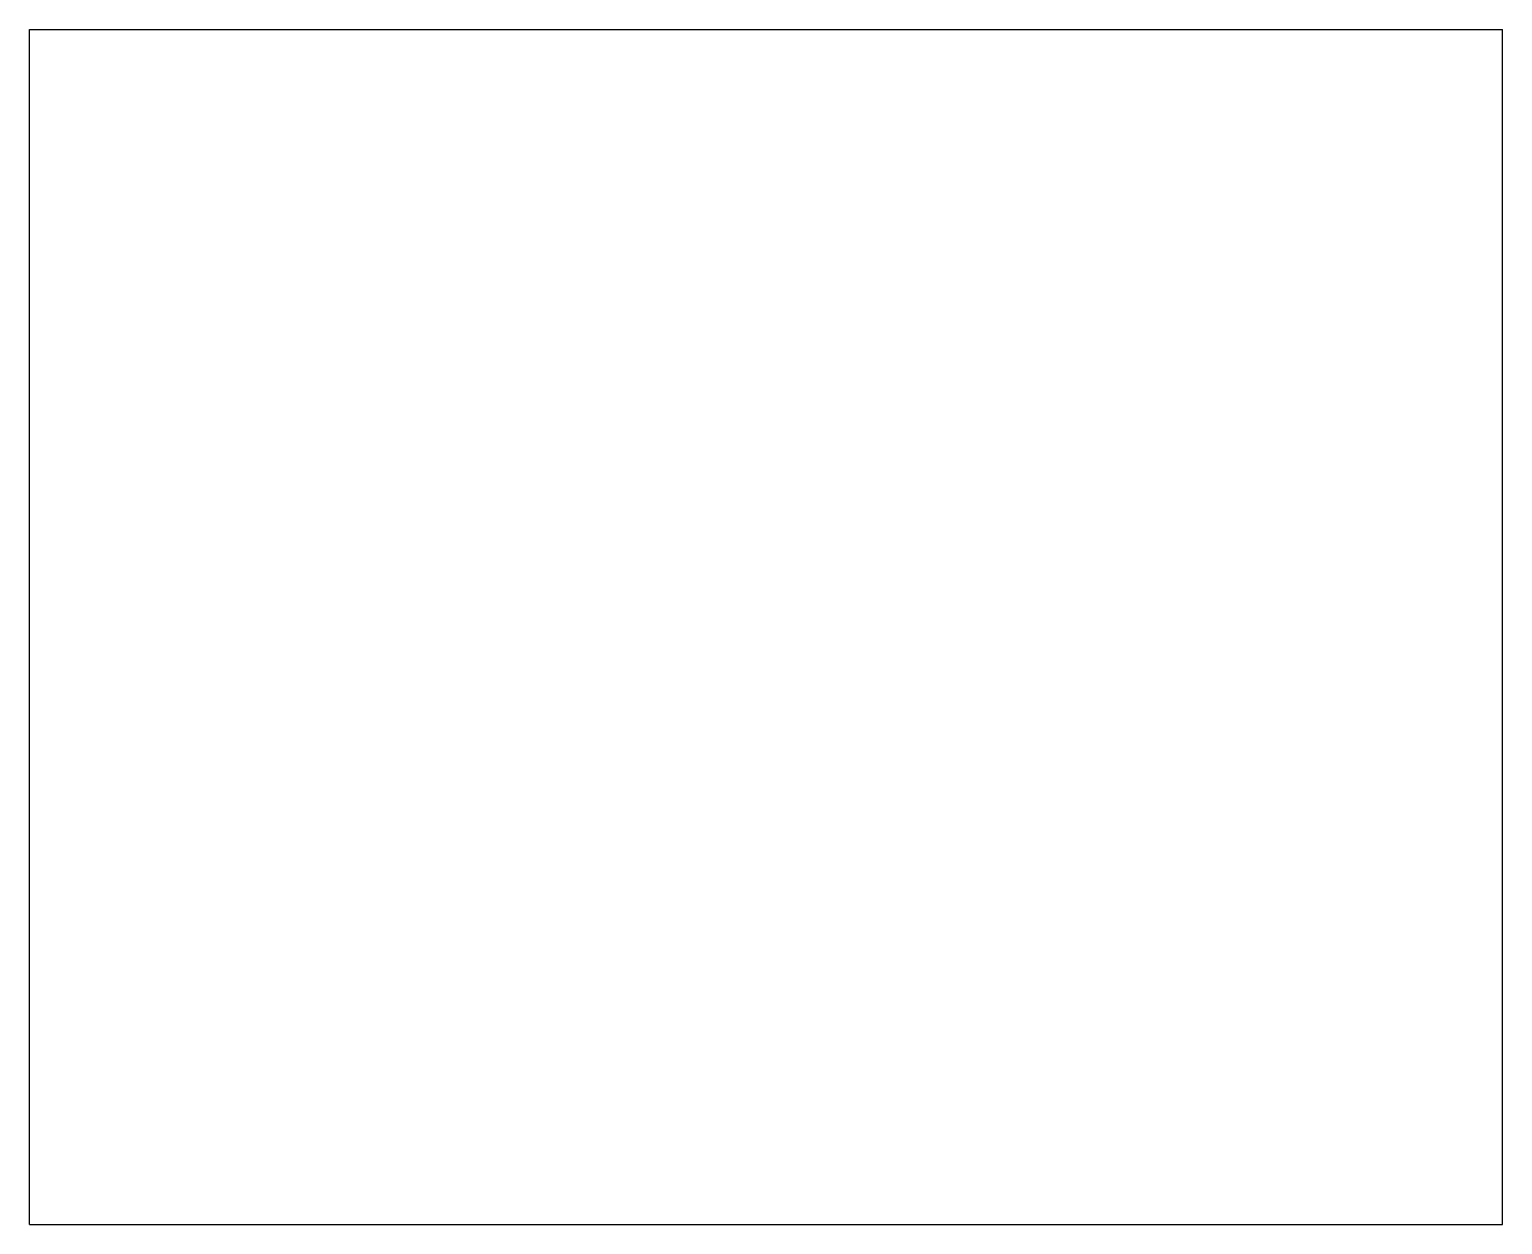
# Model space of a CAD drawing. Extents: x 0 to 19.1, y 0 to 15.5.
import ezdxf

# ---------------------------------------------------------------- set-up
doc = ezdxf.new("R2010")
doc.units = 0
doc.layers.get('0').update_dxf_attribs({"linetype": 'continuous'})

# ---------------------------------------------------------------- blocks, each defined once
blk = doc.blocks.new('FUSION001')
at = {"color": 0}
for p, q in [((0, 0), (0, 15.5)), ((0, 15.5), (19.1, 15.5)), ((19.1, 0), (19.1, 15.5)), ((0, 0), (19.1, 0))]:
    blk.add_line(p, q, dxfattribs=at)

msp = doc.modelspace()

# ---------------------------------------------------------------- block references
at = {"color": 0}
msp.add_blockref('FUSION001', (0, 0), dxfattribs=at)

doc.saveas('drawing.dxf')
